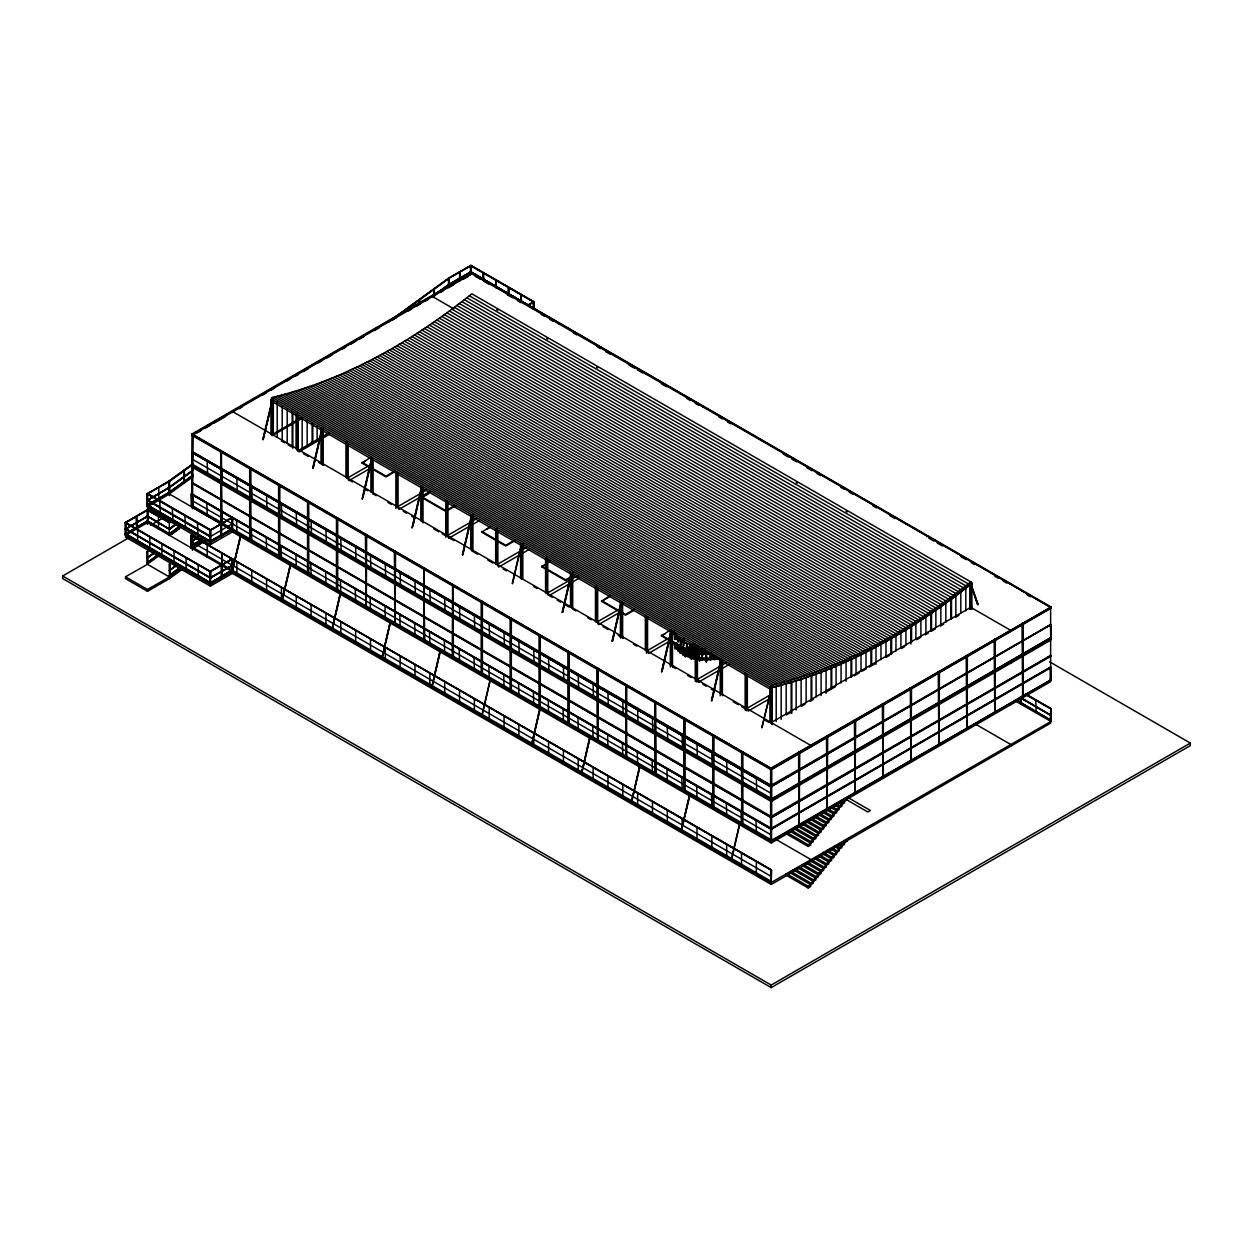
<?xml version="1.0" encoding="UTF-8"?>
<svg xmlns="http://www.w3.org/2000/svg" width="1253" height="1253" viewBox="0 0 1253 1253"><rect width="100%" height="100%" fill="white"/><g stroke="black" fill="none" stroke-linecap="round" stroke-linejoin="round"><path stroke-width="1.5" d="M677.466 647.159L676.448 643.995M709.151 653.33L697.89 653.032L686.456 649.774L702.087 653.862L710.592 653.862L702.087 653.518M686.44 654.724L678.406 649.07L673.942 642.241L678.03 649.54L683.23 653.439L689.996 656.447L693.99 657.308L686.456 654.739L702.087 658.812L710.592 658.812L717.358 657.23M706.363 651.278C693.739 652.218 680.771 653.627 704.39 650.887M240.404 535.704L232.071 571.556L240.874 535.798M262.77 439.49L272.214 399.817M771.206 882.739L147.478 522.626L125.519 535.313L210.347 584.274L232.306 571.603L240.639 535.658M263.02 439.615L272.872 399.55M263.24 439.568L272.011 401.837M290.304 564.523L281.972 600.375L290.774 564.602M312.67 468.293L321.88 428.667M282.207 600.516L290.524 564.476M312.921 468.434L322.131 428.808M313.14 468.387L321.911 430.64M340.205 593.327L332.092 629.131M362.133 498.992L371.781 457.47M340.424 593.28L332.108 629.319L340.675 593.421M362.368 498.945L372.031 457.611M363.041 497.19L371.812 459.459M390.106 622.13L381.993 657.935M412.033 527.795L421.681 486.289M390.325 622.083L382.008 658.123L390.56 622.224M412.268 527.748L421.916 486.43M412.942 525.994L421.713 488.263M439.991 650.949L431.893 686.738M462.373 554.719L471.582 515.093M440.226 650.902L431.909 686.942L440.461 651.027M462.608 554.86L471.817 515.234M462.843 554.813L471.614 517.066M490.127 679.706L482.029 715.698M512.273 583.522L521.483 543.896M481.794 715.745L490.362 679.846M512.508 583.663L521.718 544.037M539.792 708.556L531.695 744.36M562.158 612.341L571.384 572.715M540.027 708.509L531.695 744.548L540.262 708.65M562.409 612.466L571.619 572.856M562.628 612.419L571.415 574.688M589.693 737.375L581.58 773.164M612.059 641.144L621.269 601.518M589.928 737.328L581.596 773.352L590.163 737.453M612.31 641.285L621.519 601.659M612.529 641.238L621.3 603.492M639.594 766.178L631.481 801.983M661.521 671.843L671.169 630.322M639.813 766.131L631.496 802.171L640.064 766.272M661.756 671.796L671.42 630.463M662.43 670.042L671.201 632.311M689.495 794.982L681.146 830.833L689.964 795.075M711.422 700.646L721.07 659.141M681.397 830.974L689.714 794.935M711.657 700.599L721.305 659.094M711.892 700.74L721.101 661.114M739.615 823.754L731.282 859.589M761.761 727.57L771.848 687.646L771.848 724.547M739.85 823.879L731.517 859.73M761.996 727.711L771.441 688.038L770.564 687.646L770.564 722.605M702.134 653.267L697.999 653.142M702.134 658.232L697.874 657.982L710.608 658.467M699.472 661.318L705.063 649.258M701.069 658.796L705.063 650.182M710.811 658.53L712.409 655.084M693.911 658.843L694.272 645.953L693.911 658.843L693.99 645.671L690.011 644.809L696.668 646.203M691.484 652.453L685.172 651.012L691.546 651.764M698.626 652.421L698.923 659.329M686.722 643.243L686.581 656.384L686.722 643.243L678.045 637.918L683.23 642.147L690.231 644.606L690.105 657.747L690.45 644.872L690.105 657.747M696.527 653.111L683.23 648.146L686.691 649.915M690.011 656.102L680.41 651.247M690.011 651.497L694.005 652.359M698.375 656.196L703.873 650.699L705.063 650.996M970.558 584.321L970.793 581.893C911.886 628.834 844.898 667.708 771.206 685.563L272.23 397.483L272.23 399.55M686.691 643.588L680.426 639.954L680.927 652.923M690.231 644.606L696.527 646.767M272.23 397.483C345.922 379.612 412.91 340.753 471.817 293.813L971.701 582.41L971.701 584.493M970.793 583.976C911.886 630.917 844.898 669.775 771.206 687.646C844.788 670.292 912.951 629.492 970.809 584.462L970.793 607.94M683.026 650.009L685.375 648.24L696.496 654.646M691.766 659.344L691.766 652.108L685.281 651.45L677.513 647.19M691.609 651.779L685.281 651.45L680.473 649.587L677.45 646.72L680.88 649.023M951.481 599.263L950.197 599.373L951.481 599.263L951.481 618.763M232.447 517.708L232.306 530.317L232.651 517.442L210.206 530.379L147.321 494.089L169.28 480.886L192.946 463.72M388.696 321.629L448.699 278.088L449.216 285.574M192.978 464.033L169.265 480.901L169.781 493.823L147.478 506.698M389.01 321.802L392.158 319.515M395.055 317.369L448.997 278.26L395.353 317.542M191.709 465.349L169.594 481.387L147.134 493.823L147.134 506.494L210.692 542.8L210.692 530.113L147.321 493.557M192.946 470.047L169.265 487.245L147.321 500.417L210.206 536.723L232.447 523.691M436.06 293.594L448.699 284.431L470.971 271.744L533.841 308.551L470.674 272.089M191.709 471.692L169.28 487.574L192.978 470.376M436.107 293.907L448.997 284.603L436.404 294.079M192.946 475.012L169.265 492.194L147.321 505.022L210.504 541.672L232.447 529.001M191.709 476.641L169.28 492.523L192.978 475.326M169.437 493.823L193.119 476.641M175.874 524.318L169.296 529.048L175.577 524.146M169.594 529.22L147.321 516.032L169.594 529.22L175.921 524.631M180.307 525.649L169.296 533.997L179.069 527.294M210.504 582.99L125.378 534.185L147.321 520.982L169.28 534.185L180.354 525.978M150.501 549.221L147.353 551.508L150.47 548.908M170.988 534.013L180.463 527.137M169.437 535.313L180.479 527.294M171.285 534.185L179.179 528.453M171.332 534.498L179.226 528.766M153.962 553.434L147.353 557.851L153.618 552.949M147.353 557.851L153.915 553.121M158.692 554.954L147.353 562.801L158.364 554.468M147.353 562.801L158.395 554.781M147.65 562.973L158.661 554.64M147.478 564.116L158.52 556.097M191.255 535.376L194.372 532.776M192.79 540.247L197.535 536.817M192.837 540.576L197.833 536.989M191.552 541.891L197.864 537.302M192.79 545.212L202.266 538.336M192.837 545.525L202.563 538.508M191.552 546.841L202.61 538.821M191.38 547.984L202.438 539.965M192.962 548.673L204.02 540.654M175.921 566.121L169.296 570.522L175.577 565.62M169.296 570.522L175.874 565.792M179.069 568.784L169.296 575.487L180.307 567.139M169.296 575.487L180.354 567.468M169.437 576.787L180.479 568.768M147.306 551.195L147.823 564.116L125.519 576.787L125.519 578.635L147.478 591.306L169.437 578.635L182.061 569.473M931.527 613.516L930.227 613.594L931.527 613.516L931.527 630.792M683.527 641.63C682.885 682.352 683.386 617.682 683.731 645.514M911.573 626.672L910.273 626.704L911.573 626.672L911.573 642.116M448.511 285.574L448.511 278.338L470.971 265.401L533.841 301.691L528.766 305.137M433.804 294.439L434.149 288.801L434.509 294.439M419.097 303.304L419.442 299.483L419.802 303.304M448.715 284.76L470.971 271.917M192.382 507.418L192.978 434.478L192.132 434.901L192.085 433.961L471.52 272.637L471.567 273.577L1050.891 607.47L472.068 272.715L472.115 273.671L192.68 434.995L192.132 434.337L771.456 768.794M1050.64 667.05L1050.938 680.442L771.503 841.765L191.787 507.073L192.382 434.133L192.382 508.796M471.817 272.809L472.115 273.671M192.085 434.65L472.115 272.982M471.567 273.577L472.412 273.154M197.379 432.755L200.699 430.828M205.696 427.946L210.676 425.065M214.012 423.138L225.65 416.419M239.072 408.682L242.456 406.724M262.754 395.008L266.137 393.05M271.212 390.122L274.595 388.164M286.436 381.335L289.819 379.377M294.894 376.448L298.277 374.49M303.351 371.561L308.426 368.633M318.575 362.775L321.958 360.817M327.033 357.888L332.108 354.959M342.257 349.101L345.624 347.159M350.699 344.215L355.774 341.286M359.157 339.344L364.231 336.415M374.381 330.557L379.455 327.628M392.988 319.813L396.371 317.855M408.212 311.026L411.595 309.068M416.669 306.139L420.053 304.181M425.127 301.253L428.51 299.295M435.23 295.426L431.893 297.353L431.893 296.194L453.899 308.896M440.21 292.544L443.546 290.618M448.527 287.751L453.523 284.87M463.5 279.106L468.497 276.224M483.392 273.123L483.736 280.155M772.099 688.163L770.313 689.197L271.321 401.117L271.321 399.034L273.123 398M271.118 434.509L271.118 399.55L272.23 398.924M273.326 399.55L271.118 399.55M596.193 684.326L192.132 451.613L771.456 786.085L192.132 452.192L192.68 451.581M495.969 280.374L496.313 287.423M192.539 459.334L771.347 793.509M192.539 464.299L771.347 798.474M183.784 470.47L184.144 483.345L184.489 470.47M1050.64 625.56L1050.938 638.952L770.908 799.947L1050.343 637.918L770.908 799.242L770.955 800.197L192.633 465.74M147.134 493.823L169.077 481.152M147.321 494.089L147.134 506.494M158.802 487.48L158.802 500.166M221.327 451.534L221.922 523.785M501.357 289.85L500.511 289.709M207.231 461.684L207.575 474.151M508.546 287.642L508.89 294.674M297.165 413.333L296.068 413.96L296.068 448.919M147.321 500.245L169.578 487.401L147.619 500.417M147.619 505.382L169.562 492.366L147.321 505.382L210.504 541.327M169.437 494.027L771.55 841.249L771.801 768.653L192.085 433.961M272.23 434.478L300.971 417.875M272.23 435.621L302.662 418.048M159.695 501.075L160.4 513.761M771.503 817.567L1050.891 655.288L1050.938 656.243L771.503 817.567L771.456 816.627L192.132 482.734L770.955 817.489L192.132 483.313L192.68 482.703M125.864 522.626L125.519 535.517L125.175 522.626L147.619 509.689L147.478 524.474M125.378 522.72L147.619 509.861M521.123 294.894L521.467 301.942M222.063 470.251L222.063 482.53M147.619 516.377L125.378 529.236L147.619 516.032M147.619 516.205L125.378 529.048L210.504 578.197M191.74 506.494L191.38 493.619M192.633 495.123L771.456 829.298L192.727 494.402L192.68 507.59M136.499 528.766L136.499 516.502M169.562 522.564L147.134 509.955L147.823 522.626L147.823 509.955L125.378 522.893L210.504 571.697M172.272 508.342L172.977 521.013M158.458 516.502L158.458 529.173M137.642 529.831L137.642 542.502M528.468 304.62L533.841 301.691M528.468 304.965L534.044 301.957L534.044 309.193M221.577 482.436L192.038 465.583L771.456 799.915M192.539 500.824L771.347 834.999M1049.654 661.85L1190.35 743.076L1190.35 745.613L771.206 987.599L62.65 578.526L62.65 575.988L128.558 537.929M150.532 525.242L164.049 517.442M530.301 306.562L529.455 306.421M323.211 428.369L322.115 428.996L322.115 463.955M236.911 478.818L237.256 491.301M192.539 505.773L771.347 839.949M191.787 507.073L192.633 506.635M192.727 507.073L192.242 494.309L771.049 828.828M169.28 522.893L169.437 535.517M184.849 515.594L185.554 528.28M206.87 502.97L207.231 515.844M297.587 450.939L320.455 437.736M322.115 436.78L328.035 433.366M149.765 536.832L149.765 549.503M312.796 442.544L311.496 442.544L312.796 442.544L312.796 424.924M299.091 451.8L329.539 434.227M169.28 529.236L147.321 516.205M169.28 533.841L147.619 520.982L125.378 534.013L147.321 521.342M251.759 487.386L252.104 499.869M169.437 576.991L147.134 564.116L147.478 551.242L147.478 564.32M197.426 522.861L198.131 535.532M161.872 543.818L161.872 556.504M221.577 511.835L221.327 536.66L221.327 523.989M347.065 442.137L345.969 442.763L345.969 477.722M191.036 535.313L191.036 547.984M278.965 485.036L279.811 484.598L279.811 557.193L278.965 557.632L278.965 484.457M192.242 536.143L192.382 548.767L192.242 535.798L771.347 869.801L771.206 882.942L771.55 870.068L192.038 535.877L771.206 870.255M266.591 495.953L266.936 508.436M173.995 550.819L173.995 563.49M232.306 529.925L210.003 542.8L210.003 530.113L232.447 517.364M222.063 524.005L222.063 511.334L222.063 524.412M192.539 542.314L771.347 876.489M236.566 520.105L236.911 532.979M192.539 547.263L771.347 881.439M192.382 548.563L205.696 540.873M169.781 576.787L169.437 563.913L169.781 576.787L147.478 589.474L125.519 576.787M169.781 564.116L169.437 578.635M210.206 541.327L232.15 528.829M232.447 528.656L210.206 541.155M278.965 501.748L278.965 502.328M207.231 544.648L207.231 557.334M186.117 557.82L186.117 570.491M210.347 544.648L210.504 529.862L147.619 493.557L147.478 508.342L210.347 544.648L232.306 531.961L232.306 517.238M281.439 504.52L281.784 517.003M394.303 472.083L385.987 476.876L362.039 463.062L370.355 457.502M362.039 463.062L365.359 461.135M251.399 528.672L251.759 541.547M278.965 515.578L278.965 516.142M347.692 477.91L369.682 465.208M198.225 564.805L198.225 577.492M222.063 553.215L222.423 565.698M348.992 480.619L370.982 467.917M296.272 513.104L296.632 525.571M266.247 537.239L266.591 550.114M125.676 522.376L125.519 537.145L210.347 586.122L232.306 573.451L232.306 558.728L210.003 571.603L210.347 584.478L210.692 571.603L125.519 522.423M210.206 571.697L232.447 558.838M278.965 532.854L278.965 533.433M236.911 561.798L236.911 574.469M362.039 462.31L385.987 476.14L394.303 471.332M232.447 565.181L210.206 578.025L232.15 565.354M232.447 565.526L210.206 577.68M311.12 521.671L311.464 534.138M210.206 583.162L232.15 569.958L210.504 583.162L125.378 533.841M210.206 582.99L232.447 570.131M221.327 565.463L221.671 577.946L222.063 552.824L222.063 565.902M232.306 571.399L232.651 558.932L210.206 571.352M278.965 544.961L278.965 545.541M281.079 545.807L281.439 558.681M251.759 570.366L251.759 583.037M325.952 530.238L326.313 542.706M295.927 554.374L296.272 567.249M266.591 578.933L266.591 591.604M340.8 538.806L341.145 551.273M397.593 506.713L426.333 490.111M398.893 509.423L429.34 491.849M423.577 495.922L430.233 492.069M423.577 496.658L428.573 493.776M310.775 562.942L311.12 575.832M281.439 587.5L281.439 600.171M355.648 547.373L355.993 559.84M325.608 571.509L325.952 584.399M296.272 596.068L296.272 608.739M447.525 509.736L454.181 505.899M447.525 510.488L455.841 505.695M370.481 555.94L370.825 568.408M340.456 580.092L340.8 592.967M311.12 604.635L311.12 617.306M385.329 564.508L385.673 576.975M472.914 514.795L471.817 515.422L471.817 551.054M355.288 588.659L355.648 601.534M447.478 535.532L476.234 518.93M448.793 538.226L479.226 520.653M325.952 613.203L325.952 625.874M400.161 573.075L400.521 585.558M515.719 540.262L505.742 546.026L481.794 532.196L490.111 526.652M486.791 529.314L490.111 527.388M370.136 597.227L370.481 610.101M423.906 568.486L424.516 640.753L423.906 567.797L423.671 640.596M495.671 564.148L495.671 529.189L496.768 528.562L496.768 564.79M366.033 606.985L365.437 534.733L366.283 534.874M340.8 621.77L340.8 634.441M415.009 581.643L415.354 594.126M384.969 605.794L385.329 618.669M355.648 630.337L355.648 643.008M481.794 531.444L505.742 545.274L514.059 540.466M429.857 590.21L430.202 602.693M399.817 614.362L400.161 627.236M522.814 543.598L521.718 544.241L521.718 579.199M452.85 585.198L453.461 657.449L452.599 657.308M394.977 623.696L394.366 551.445L395.228 551.586M497.378 564.336L526.135 547.733M370.481 638.905L370.481 651.591M498.678 567.045L529.126 549.456M444.69 598.777L445.034 611.26M414.665 622.929L415.009 635.804M385.329 647.472L385.329 660.159M459.538 607.345L459.882 619.828M546.668 557.366L545.572 558.008L545.572 592.967M573.937 575.785L565.62 580.593L541.672 566.763L549.989 561.219M429.497 631.496L429.857 644.371M541.672 566.763L544.992 564.837M400.161 656.039L400.161 668.726M474.37 615.912L474.73 628.395M444.345 640.064L444.69 652.938M482.045 618.418L482.045 618.998M572.715 572.402L571.619 573.044L571.619 608.003M415.009 664.623L415.009 677.293M541.672 566.011L565.62 579.841L573.937 575.049M489.218 624.495L489.563 636.963M547.279 593.139L577.727 575.566M482.045 632.828L740.899 781.7M550.271 594.877L579.027 578.275M459.178 648.631L459.538 661.506M429.857 673.19L429.857 685.861M504.051 633.063L504.411 645.53M482.045 649.54L482.045 650.103M596.553 586.185L595.457 586.811L595.457 621.77M474.026 657.198L474.37 670.073M444.69 681.757L444.69 694.428M482.045 661.631L482.045 662.211M518.899 641.63L519.243 654.097M633.814 610.368L625.498 615.16L601.55 601.33L609.866 595.786M488.874 665.766L489.218 678.656M601.55 601.33L609.866 596.538M482.045 673.738L481.199 674.161L481.199 601.565L482.045 601.127L481.794 674.506M459.538 690.325L459.538 702.996M533.747 650.197L534.091 662.665M503.706 674.333L504.051 687.224M597.18 621.958L619.17 609.256M598.48 624.652L620.47 611.965M474.37 698.892L474.37 711.563M548.579 658.765L548.924 671.232M601.55 600.579L625.498 614.409L633.814 609.616M518.554 682.916L518.899 695.791M489.218 707.459L489.218 720.13M563.427 667.332L563.772 679.799M533.386 691.484L533.747 704.358M504.051 716.027L504.051 728.698M578.26 675.9L578.62 688.383M568.862 682.368L568.862 682.948M548.234 700.051L548.579 712.926M693.692 644.935L685.375 649.727L661.427 635.897L669.744 630.353M661.427 635.897L664.748 633.987M674.631 633.501L674.631 638.936M518.899 724.594L518.899 737.265M647.081 650.761L669.071 638.059M675.994 635.819L675.994 639.437M593.108 684.467L593.452 696.95M648.381 653.471L670.371 640.769M678.218 637.808L678.218 641.834M597.806 685.25L597.305 686.111L597.806 685.25L771.456 785.506L771.503 786.461L1050.891 624.761M680.583 639.86L680.677 653.064M563.067 708.618L563.427 721.493M674.631 642.554L674.631 646.172L675.336 642.554M675.994 643.055L675.994 648.49L676.698 643.055M533.747 733.162L533.747 745.833M678.578 650.699L678.578 645.264M680.426 649.305L685.61 651.247L685.626 656.541M607.956 693.034L608.3 705.517M661.427 635.161L685.375 648.991L693.692 644.183M685.125 651.121L685.125 656.541M683.042 654.567L683.731 649.148M577.915 717.186L578.26 730.06M691.264 652.108L691.264 659.344M691.734 658.405L702.839 651.983M548.579 741.729L548.579 754.416M622.788 701.602L623.133 714.085M698.281 659.423L698.281 646.752M701.758 649.038L701.758 659.908L702.447 649.038M705.987 660.065L705.987 651.012M592.763 725.753L593.108 738.628M710.232 652.656L710.232 659.908L710.921 652.656M714.382 655.805L714.382 659.423L715.087 655.805M597.806 728.463L597.806 729.042M563.427 750.296L563.427 762.983M637.636 710.169L637.981 722.652M655.444 702.166L656.039 774.417L655.194 774.276M696.981 679.565L725.738 662.962M607.595 734.321L607.956 747.195M597.556 740.648L596.961 668.397L597.806 668.538M698.281 682.274L728.729 664.701M578.26 758.864L578.26 771.55M652.468 718.736L652.829 731.219M622.443 742.888L622.788 755.763M593.108 767.431L593.108 780.118M667.316 727.32L667.661 739.787M637.276 751.455L637.636 764.33M607.956 776.014L607.956 788.685M682.149 735.887L682.509 748.354M271.321 399.034L770.313 687.13L772.099 686.08L772.302 724.547M652.124 760.023L652.468 772.897M746.866 708.384L770.548 694.71M748.182 711.077L771.864 697.404M971.701 582.41L969.9 583.444L969.697 609.256M622.788 784.582L622.788 797.253M970.151 609.256L970.793 583.6L971.451 609.256M971.451 583.976L970.151 583.976M971.889 609.256L971.889 583.976L969.697 583.976M696.997 744.454L697.341 756.922M713.067 735.668L713.928 735.229L713.928 807.84L713.067 808.263L713.317 734.884M666.972 768.59L667.316 781.48M637.636 793.149L637.636 805.82M711.845 753.022L712.19 765.489M713.067 752.38L713.067 752.959M771.206 722.558L970.793 607.329M786.43 714.93L789.813 712.973M801.654 706.128L805.037 704.186M810.111 701.257L813.495 699.299M825.335 692.47L835.485 686.597M854.092 675.868L859.166 672.939M862.55 670.981L865.933 669.024M869.316 667.066L874.39 664.137M886.231 657.308L889.614 655.35M901.455 648.521L904.838 646.564M916.663 639.735L920.047 637.777M925.121 634.848L928.504 632.89M931.887 630.932L935.271 628.99M940.345 626.061L943.728 624.104M955.569 617.275L958.952 615.317M681.804 777.158L682.149 790.048M713.067 766.209L713.067 766.789M652.468 801.716L652.468 814.387M726.677 761.589L727.022 774.056M696.652 785.741L696.997 798.615M713.067 783.485L713.067 784.065M667.316 810.284L667.316 822.955M741.525 770.156L741.87 782.624M711.485 794.308L711.845 807.183M713.067 795.592L713.067 796.172M742.512 782.624L742.011 783.485L742.512 782.624L771.456 799.336L771.503 800.291M682.149 818.851L682.149 831.522M770.908 768.825L1050.938 607.157L770.908 768.136L770.955 769.091L771.801 768.653M798.553 752.52L799.743 752.52L799.148 825.461L798.553 752.52L799.743 752.52M854.436 720.256L855.627 720.256L855.032 793.196L854.436 720.256L855.627 720.256M882.378 704.123L883.569 704.123L882.973 777.064L882.378 704.123L883.569 704.123M910.32 687.991L911.526 687.991L910.915 760.931L910.32 687.991L911.526 687.991M938.262 671.859L939.468 671.859L938.857 744.799L938.262 671.859L939.468 671.859M966.204 655.726L967.41 655.726L966.799 728.666L966.204 655.726L967.41 655.726M994.146 639.594L995.352 639.594L994.757 712.534L994.146 639.594L995.352 639.594M191.787 434.478L771.503 769.17L1050.938 607.846L1050.891 606.891L1050.39 607.752M827.685 736.388L826.494 736.388L827.685 736.388L827.09 809.328L826.494 738.299M1023.294 623.461L1022.088 623.461L1023.294 623.461L1022.699 696.402L1022.088 625.372M1050.64 608.472L771.206 769.812L192.382 435.621M756.358 778.724L756.718 791.207M726.333 802.875L726.677 815.75M696.997 827.419L696.997 840.09M770.955 786.367L770.908 785.427L1050.938 624.433L771.503 786.461M771.206 786.884L770.955 800.197M771.049 787.009L192.539 452.662L771.55 787.088L192.727 452.913L192.085 465.756M741.165 811.443L741.525 824.317M742.011 812.304L742.011 812.884M1050.64 640.173L771.206 801.497L192.382 467.322M711.845 835.986L711.845 848.657M756.013 820.01L756.358 832.885M770.955 817.489L770.908 816.533L1050.938 655.554M726.677 844.553L726.677 857.24M481.794 673.816L771.801 841.249L770.955 841.687L770.861 828.578L1050.781 666.988M1050.891 667.974L1050.484 667.16M1050.343 680.097L1050.28 667.254L770.908 829.329L1050.343 668.006M741.525 853.121L741.525 865.807M770.908 840.732L1050.985 679.925M798.553 825.116L799.743 825.116M826.494 808.984L827.685 808.984M854.436 792.851L855.627 792.851M882.378 776.719L883.569 776.719M910.32 760.587L911.526 760.587M938.262 744.454L939.468 744.454M966.204 728.322L967.41 728.322M994.146 712.19L995.352 712.19M1022.088 696.057L1023.294 696.057M1050.891 679.486L1050.938 680.442M770.908 841.421L1050.938 679.752M231.319 531.272L771.206 842.987L1050.64 681.648L1050.64 607.329M835.892 804.034L839.259 805.992L844.459 803.001L844.459 799.539M831.6 806.29L836.675 809.219L841.859 806.227L841.859 802.766L847.044 799.774L847.044 798.036M1021.305 698.845L1020.944 704.468L1020.944 697.232M827.325 808.545L834.075 812.445L839.259 809.454L839.259 805.992M824.725 811.772L831.475 815.672L836.675 812.68L836.675 809.219M820.449 814.027L828.891 818.898L834.075 815.907L834.075 812.445M1035.792 699.957L1036.137 712.847M756.358 861.688L756.358 874.375M816.157 816.267L826.291 822.125L831.475 819.133L831.475 815.672M811.881 818.522L823.691 825.351L828.891 822.36L828.891 818.898M807.59 820.778L821.107 828.578L826.291 825.586L826.291 822.125M803.314 823.033L818.507 831.804L823.691 828.813L823.691 825.351M799.022 825.273L815.907 835.031L821.107 832.039L821.107 828.578M794.747 827.528L813.322 838.257L818.507 835.265L818.507 831.804M790.455 829.784L810.722 841.483L815.907 838.492L815.907 835.031M787.871 833.01L808.122 844.71L813.322 841.718L813.322 838.257M786.179 833.762L808.122 846.433L810.722 844.945L810.722 841.483M231.319 572.762L771.206 884.461L1050.64 723.138L1050.781 708.478L1050.28 721.415M1025.095 694.334L1050.985 708.728L1050.985 721.415L1015.087 700.897M1020.02 697.749L1050.781 715.165L1020.02 697.404M1016.637 700.74L1050.781 720.115L1016.637 700.396M770.861 882.739L1050.985 721.415M849.644 838.022L847.044 839.526L847.044 841.249L841.859 844.256L841.859 847.701L836.675 850.709L833.292 848.751M835.892 845.524L839.259 847.482L844.459 844.475L844.459 841.029M827.325 850.035L834.075 853.935L839.259 850.928L839.259 847.482M823.033 852.275L831.475 857.162L836.675 854.154L836.675 850.709M820.449 855.501L828.891 860.388L834.075 857.381L834.075 853.935M816.157 857.757L826.291 863.615L831.475 860.607L831.475 857.162M811.881 860.012L823.691 866.841L828.891 863.834L828.891 860.388M807.59 862.268L821.107 870.068L826.291 867.06L826.291 863.615M803.314 864.507L818.507 873.294L823.691 870.287L823.691 866.841M800.714 867.734L815.907 876.52L821.107 873.513L821.107 870.068M794.747 869.018L813.322 879.747L818.507 876.74L818.507 873.294M790.455 871.274L810.722 882.973L815.907 879.966L815.907 876.52M786.179 873.513L808.122 886.2L813.322 883.193L813.322 879.747M786.179 875.252L808.122 887.923L810.722 886.419L810.722 882.973M62.65 575.988L771.206 985.062L1190.35 743.076M891.603 638.717L890.319 638.717L891.603 638.717L891.603 653.988M871.649 649.649L870.349 649.618L871.649 649.649L871.649 665.124M678.045 644.59L680.739 646.485L678.406 644.465M680.739 651.435L678.03 649.195M851.695 676.792L851.695 659.485L850.395 659.407M686.91 649.289L691.515 647.237L695.634 651.356M831.726 687.787L831.726 668.209L830.441 668.1M678.406 638.122L674.772 633.345L680.755 640.158M680.755 639.813L680.426 652.923M678.406 649.414L674.772 644.637L676.15 646.971M811.772 699.315L811.772 675.821L810.472 675.68M689.589 657.277L696.715 654.896M791.818 682.337L790.518 682.165L791.818 682.337L791.818 713.208M674.975 639.124L675.179 633.282L676.15 636.023L678.421 637.793L678.578 641.63M678.421 637.793L677.873 641.63M691.515 648.976L698.673 647.268L701.868 654.144M714.006 659.579L717.577 658.718M674.787 644.997L673.942 642.585M714.664 658.091L717.483 657.465M717.483 657.809L710.529 658.577L714.774 657.982M718.752 658.639L706.332 660.065L697.937 659.423M686.879 656.431L696.057 655.006M698.563 652.03L706.441 650.996M702.494 648.694L698.673 648.991L701.069 654.16M710.592 658.467L702.087 658.467M698.814 652.171L691.421 652.437M684.295 655.147L695.697 655.147M679.549 652.735L696.057 655.288M683.214 654.223L686.879 654.786M690.56 655.366L694.225 655.93M693.849 652.233L696.527 652.766M697.999 658.091L693.849 657.198L696.527 658.06M696.59 659.156C687.646 657.48 677.012 653.314 674.161 643.76M705.063 651.905L703.873 650.699M680.677 650.056L696.715 655.397M686.017 652.75L694.929 655.726M534.044 301.957L470.674 265.401L470.815 273.107M533.841 302.224L470.47 265.652L470.47 274.72M470.674 271.744L1050.891 606.891M558.634 322.929L558.384 323.133M587.579 339.641L587.328 339.845M616.523 356.353L616.272 356.541M645.467 373.049L645.217 373.253M674.396 389.761L674.145 389.965M732.285 423.185L732.034 423.389M761.229 439.897L760.978 440.101M790.173 456.593L789.923 456.797M819.102 473.305L818.851 473.509M848.046 490.017L847.795 490.221M876.99 506.729L876.74 506.932M934.863 540.153L934.628 540.341M963.808 556.849L963.557 557.052M992.752 573.561L992.501 573.764M1021.696 590.273L1021.446 590.476M529.69 306.907L529.941 306.703M558.634 323.619L558.885 323.415M587.579 340.33L587.829 340.127M616.523 357.042L616.774 356.839M645.467 373.754L645.718 373.551M674.396 390.45L674.647 390.263M761.229 440.586L761.479 440.383M790.173 457.298L790.408 457.094M819.102 473.994L819.352 473.806M848.046 490.706L848.297 490.503M876.99 507.418L877.241 507.214M905.935 524.13L906.185 523.926M963.808 557.538L964.058 557.35M992.752 574.25L993.002 574.046M1021.696 590.962L1021.947 590.758M1050.938 607.846L1050.343 606.812M475.2 276.255L480.275 279.184M483.658 281.142L488.733 284.071M507.355 294.815L512.43 297.744M517.505 300.689L520.903 302.631M541.202 314.362L544.585 316.32M549.675 319.249L553.059 321.207M573.357 332.922L576.74 334.88M597.054 346.611L600.438 348.569M605.512 351.498L610.603 354.427M629.21 365.171L634.284 368.1M637.683 370.058L642.758 372.987M661.365 383.747L666.455 386.676M686.754 398.391L690.137 400.349M695.227 403.278L698.61 405.236M718.909 416.967L722.292 418.909M727.382 421.854L730.765 423.796M783.235 454.087L788.309 457.016M791.692 458.974L796.767 461.903M806.916 467.776L812.007 470.705M817.081 473.634L820.464 475.592M840.763 487.307L844.162 489.265M849.236 492.194L852.62 494.152M872.934 505.883L876.317 507.841M889.849 515.656L894.924 518.585M928.771 538.132L933.861 541.061M937.244 543.019L942.319 545.948M960.941 556.692L966.016 559.621M971.091 562.55L974.474 564.508M994.788 576.239L998.171 578.181M1003.246 581.126L1006.629 583.068M1026.943 594.799L1030.326 596.757M459.835 272.199L459.491 279.247M1050.938 625.137L1050.343 624.088M1050.64 625.967L1050.938 638.952M496.768 309.648L497.864 310.29M546.668 338.467L547.765 339.093M596.553 367.27L597.665 367.912M796.156 482.499L797.253 483.141M846.057 511.318L847.153 511.944M970.793 583.334L971.889 583.976M469.327 295.786L968.303 583.867M466.821 297.744L965.812 585.84M464.33 299.686L963.306 587.782M461.84 301.613L960.816 589.709M459.334 303.524L958.326 591.62M456.844 305.419L955.835 593.515M454.353 307.298L953.329 595.379M970.104 606.922L1010.717 630.369L1010.717 631.528M451.863 309.162L950.839 597.242M1050.938 656.243L1050.343 655.209M449.357 310.995L948.349 599.075M446.867 312.811L945.843 600.907M444.376 314.628L943.352 602.709M441.87 316.414L940.862 604.494M439.38 318.184L938.372 606.264M436.89 319.938L935.866 608.018M434.399 321.676L933.375 609.757M431.893 323.399L930.885 611.48M429.403 325.091L928.379 613.187M426.913 326.782L925.889 614.863M424.407 328.443L923.398 616.539M421.916 330.103L920.892 618.183M419.426 331.732L918.402 619.812M416.92 333.345L915.912 621.425M414.43 334.943L913.421 623.039M411.939 336.524L910.915 624.605M409.449 338.091L908.425 626.171M1027.084 694.788L1050.781 708.478M1026.787 694.961L1050.781 708.822M406.943 339.641L905.935 627.722M404.453 341.161L903.429 629.257M1020.318 697.232L1050.484 715.338M401.962 342.68L900.938 630.76M1016.935 700.223L1050.484 720.287M399.456 344.168L898.448 632.264M1021.305 704.28L1020.6 697.028M396.966 345.656L895.958 633.736M394.476 347.112L893.452 635.193M391.985 348.553L890.961 636.634M389.479 349.979L888.471 638.059M386.989 351.388L885.965 639.469M384.499 352.782L883.475 640.863M381.993 354.145L880.984 642.241M379.502 355.507L878.478 643.588M377.012 356.854L875.988 644.935M374.522 358.17L873.498 646.25M372.016 359.47L871.007 647.566M369.525 360.754L868.501 648.85M367.035 362.039L866.011 650.119M364.529 363.292L863.521 651.372M362.039 364.513L861.015 652.609M359.548 365.735L858.524 653.815M357.042 366.941L856.034 655.021M975.179 723.936L1010.717 744.454L1010.717 746.193M354.552 368.116L853.544 656.212M352.062 369.29L851.038 657.371M349.571 370.434L848.547 658.53M347.065 371.577L846.057 659.658M344.575 372.689L843.551 660.77M342.085 373.786L841.061 661.866M339.579 374.866L838.57 662.947M337.088 375.916L836.08 664.012M334.598 376.965L833.574 665.061M332.108 377.999L831.084 666.079M329.602 379.001L828.593 667.097M327.111 380.004L826.087 668.084M324.621 380.975L823.597 669.055M322.115 381.93L821.107 670.026M319.625 382.87L818.601 670.966M317.134 383.794L816.11 671.89M314.628 384.702L813.62 672.798M312.138 385.595L811.13 673.675M309.648 386.472L808.624 674.553M307.157 387.334L806.133 675.414M304.651 388.164L803.643 676.244M302.161 388.978L801.137 677.074M299.671 389.793L798.647 677.873M297.165 390.576L796.156 678.656M294.674 391.343L793.666 679.424M292.184 392.095L791.16 680.175M289.694 392.831L788.67 680.912M287.188 393.552L786.179 681.632M284.697 394.241L783.673 682.337M282.207 394.93L781.183 683.01M279.701 395.588L778.693 683.684M277.211 396.246L776.202 684.326M274.72 396.872L773.696 684.952M771.206 687.004L772.302 687.646L770.109 687.646L770.109 722.605M495.671 529.189L496.768 529.831M423.514 497.801L445.864 510.707M676.698 644.34L676.949 647.817M423.514 498.553L445.864 511.459M281.392 440.915L284.776 442.873M288.159 444.831L291.542 446.788M296.616 449.717L300 451.66M303.383 453.617L308.457 456.546M318.622 462.42L323.697 465.349M349.086 480.009L352.469 481.951M364.31 488.795L367.693 490.753M372.783 493.682L376.166 495.64M388.007 502.484L391.39 504.426M403.247 511.271L406.63 513.229M411.704 516.158L415.088 518.115M433.71 528.86L438.785 531.789M442.168 533.747L445.551 535.704M448.934 537.647L454.009 540.591M472.632 551.336L477.706 554.265M487.871 560.122L492.946 563.067M503.095 568.925L506.478 570.882M533.559 586.514L536.942 588.471M548.798 595.3L552.181 597.258M557.256 600.187L560.639 602.145M565.714 605.074L569.097 607.032M572.48 608.989L575.879 610.931M587.72 617.776L591.103 619.734M602.959 626.578L608.034 629.507M618.183 635.365L623.258 638.294M633.423 644.167L636.806 646.109M672.344 666.627L675.727 668.585M687.568 675.43L690.967 677.387M696.041 680.316L699.425 682.274M702.808 684.216L706.191 686.174M711.265 689.103L714.649 691.061M733.271 701.805L738.346 704.75M741.729 706.692L745.112 708.65M765.426 720.381L768.809 722.339M838.476 802.546L841.859 804.489M834.2 804.802L839.259 807.715M831.6 808.028L836.675 810.942M827.325 810.268L834.075 814.168M823.033 812.524L831.475 817.395M192.085 451.941L192.633 451.331M818.757 814.779L828.891 820.621M814.466 817.034L826.291 823.847M810.19 819.274L823.691 827.074M223.191 482.797L480.432 631.324M805.898 821.529L821.107 830.3M838.476 844.021L841.859 845.979M801.622 823.785L818.507 833.527M834.2 846.276L839.259 849.205M797.331 826.04L815.907 836.753M829.909 848.532L836.675 852.432M794.747 829.267L813.322 839.98M192.085 483.047L192.633 482.436M827.325 851.758L834.075 855.658M790.455 831.506L810.722 843.206M823.033 854.013L831.475 858.885M192.68 494.794L771.347 828.311L771.503 829.674M818.757 856.253L828.891 862.111M814.466 858.509L826.291 865.337M774.526 838.57L811.13 859.683L811.13 861.422M810.19 860.764L823.691 868.564M192.085 506.557L219.964 522.423M221.327 523.441L480.432 672.798M805.898 863.019L821.107 871.79M801.622 865.259L818.507 875.017M797.331 867.515L815.907 878.243M793.055 869.77L813.322 881.47M147.619 499.9L210.504 536.206M147.321 500.072L210.504 536.723M790.455 872.996L810.722 884.696M147.321 505.022L210.504 541.5M169.781 522.626L147.321 510.222M147.321 509.861L169.578 522.72M191.223 535.062L191.38 548.188M147.321 520.982L169.578 534.013M221.671 565.275L221.327 578.15M125.175 522.626L210.504 571.869M125.676 528.703L210.504 577.68M125.378 528.703L210.504 578.025M125.676 533.668L210.504 582.645M711.61 654.411L713.208 657.856M711.61 655.335L713.208 658.78M710.012 652.703L712.409 657.856M710.811 655.335L712.409 658.78M698.673 648.193L701.069 653.346M971.67 586.075L978.107 604.479M971.435 585.934L977.888 604.698M971.858 588.002L977.653 604.557M449.028 284.917L470.971 271.744M191.255 493.901L191.38 506.698M1022.699 623.461L1022.699 696.402M1010.717 661.49L1010.717 663.213M1010.717 702.964L1010.717 704.703M994.757 639.249L994.757 712.534M966.799 655.382L966.799 728.666M965.812 587.908L965.812 610.806M960.816 591.776L960.816 613.14M955.835 595.582L955.835 616.57M950.839 599.31L950.839 619.201M945.843 602.975L945.843 622.161M940.862 606.577L940.862 625.482M938.857 671.514L938.857 744.799M935.866 610.101L935.866 627.565M930.885 613.547L930.885 631.199M925.889 616.946L925.889 634.018M920.892 620.251L920.892 637.182M915.912 623.508L915.912 639.046M910.915 626.688L910.915 644.058M910.915 687.646L910.915 760.931M905.935 629.789L905.935 645.154M900.938 632.843L900.938 648.146M895.958 635.804L895.958 651.09M890.961 638.717L890.961 654.364M885.965 641.552L885.965 656.838M882.973 703.779L882.973 777.064M880.984 644.308L880.984 659.642M875.988 647.002L875.988 664.325M871.007 649.634L871.007 665.468M866.011 652.186L866.011 667.771M861.015 654.677L861.015 671.655M856.034 657.105L856.034 674.239M855.032 720.256L855.032 793.196M851.038 659.454L851.038 677.121M846.057 661.725L846.057 681.225M841.061 663.933L841.061 682.948M836.08 666.079L836.08 685.36M831.084 668.162L831.084 689.26M827.09 736.388L827.09 809.328M826.087 670.167L826.087 693.191M821.107 672.094L821.107 695.556M816.11 673.957L816.11 697.013M811.13 675.759L811.13 700.693M811.13 746.757L811.13 745.613L232.306 411.423L232.306 412.582M811.13 776.719L811.13 778.442M811.13 818.209L811.13 819.932M808.122 844.71L808.122 846.433M808.122 886.2L808.122 887.923M806.133 677.481L806.133 702.604M801.137 679.142L801.137 705.862M799.148 752.176L799.148 825.461M796.156 680.739L796.156 709.997M791.16 682.259L791.16 713.161M786.179 683.699L786.179 714.367M781.183 685.093L781.183 719.347M776.202 686.393L776.202 721.524M771.503 769.17L771.456 768.214L770.611 768.653L770.611 841.249L771.456 840.826L771.503 841.765M771.206 685.563L771.206 723.232M771.206 768.308L771.206 842.987M771.206 869.864L771.206 884.461M771.206 985.062L771.206 987.599M770.313 687.13L770.313 689.197M747.352 675.179L747.352 710.138M746.255 710.764L746.255 673.879L745.159 673.237L745.159 710.138M742.512 752.082L741.666 751.941L741.666 824.537L742.512 824.693M742.262 751.596L742.262 824.897M742.011 751.8L742.857 751.941L742.857 824.537L742.011 824.396M722.401 660.77L722.401 695.728M721.305 659.47L721.305 694.428M720.209 658.827L720.209 695.728M714.743 655.601L714.743 659.626M714.006 655.726L714.006 659.344M713.568 735.386L712.722 735.229L712.722 807.84L713.568 807.981M710.576 652.86L710.576 660.096M706.582 652.75L706.582 661.803M706.332 651.215L706.332 661.662M706.081 652.75L706.081 661.803M702.103 648.835L702.103 660.096M698.673 651.936L698.673 659.47M697.937 646.548L697.937 659.626M697.451 646.376L697.451 681.334M696.355 681.961L696.355 645.06L695.258 644.434L695.258 681.334M691.766 645.358L691.766 648.976M691.515 645.201L691.515 649.117M691.515 651.967L691.515 659.203M691.264 645.358L691.264 648.976M686.691 643.243L686.581 656.384M685.375 650.965L685.375 656.697M684.639 718.674L683.778 718.533L683.778 791.129L684.639 791.269M684.389 718.188L684.389 791.473M684.138 718.376L684.984 718.533L684.984 791.129L684.138 790.988M678.218 645.06L678.218 650.887M677.951 645.123L677.873 650.699M677.716 645.264L677.716 648.882M677.466 645.123L677.466 648.741M676.542 635.584L676.698 639.437M676.354 635.616L676.354 639.641M676.354 642.852L676.354 648.694M674.975 642.758L674.975 649.054M674.161 631.293L674.161 634.911M672.501 631.966L672.501 666.925M671.404 630.666L671.404 665.609M670.308 630.024L670.308 666.925M655.695 774.558L654.849 774.417L655.194 701.68M655.444 701.476L655.444 774.761M647.55 617.557L647.55 652.515M646.454 653.158L646.454 616.257L645.358 615.615L645.358 650.573M626.751 685.25L626.5 758.049L625.905 685.109L626.249 757.564M622.616 603.163L622.616 638.122M621.504 601.847L621.504 636.806M620.407 601.221L620.407 638.122M597.806 741.149L598.151 668.397L597.305 668.256M597.665 588.753L597.665 623.712M597.556 668.053L597.556 741.337M596.553 587.453L596.553 622.412M572.715 574.344L572.715 607.36M570.507 572.402L570.507 607.36M568.862 651.842L568.016 651.685L568.016 724.297L568.862 724.438M568.611 651.341L568.611 724.641M568.361 651.544L569.222 651.685L569.222 724.297L568.361 724.14M547.765 559.95L547.765 594.909M546.668 558.634L546.668 593.593M539.933 635.13L539.072 634.989L539.072 707.585L539.933 707.726M539.683 634.989L539.683 707.929M539.432 634.832L540.278 634.989L540.278 707.585L539.432 707.444M533.543 301.691L533.684 309.397M533.339 301.957L533.339 309.193M522.814 545.541L522.814 578.557M521.123 302.145L521.123 294.502L520.762 301.942M520.621 543.598L520.621 578.557M510.989 618.418L510.143 618.277L510.143 690.873L510.989 691.014M510.738 617.933L510.738 691.217M510.488 618.136L511.334 618.277L511.334 690.873L510.488 690.732M508.546 294.878L508.546 287.235L508.185 294.674M497.864 531.131L497.864 566.09M495.969 287.626L495.969 279.983L495.624 287.423M483.392 280.359L483.392 272.715L483.047 280.155M481.544 601.424L482.389 601.565L482.389 674.161L481.544 674.02M472.914 516.737L472.914 549.754M471.817 273.154L471.817 274.297M471.159 272.903L471.159 265.652L448.699 278.088L448.856 285.778M470.971 265.401L449.013 278.244M470.721 514.795L470.721 549.754M460.196 279.247L459.835 271.791L459.835 280.844M453.1 657.606L452.255 657.449L452.599 584.712M452.85 584.509L452.85 657.794M447.963 502.328L447.963 537.286M446.867 535.986L446.867 501.028L445.77 500.386L445.77 537.286M434.149 288.801L434.149 294.643M423.013 487.918L423.013 522.877M421.916 486.618L421.916 521.577M420.82 485.976L420.82 520.935M419.442 299.483L419.442 303.508M398.062 473.524L398.062 508.483M396.966 507.167L396.966 472.209L395.87 471.582L395.87 508.483M394.977 551.085L394.977 624.386L395.572 551.445L394.726 551.289M373.112 459.115L373.112 494.074M372.016 457.815L372.016 492.774M370.919 457.173L370.919 492.131M366.283 607.47L366.628 534.733L365.782 534.592M366.033 534.389L366.033 607.674M348.162 444.705L348.162 479.664M347.065 443.405L347.065 478.364M337.339 518.162L336.493 518.022L336.493 590.617L337.339 590.758M337.088 517.677L337.088 590.962M336.838 517.881L337.683 518.022L337.683 590.617L336.838 590.476M323.211 430.312L323.211 465.27M321.019 428.369L321.019 463.328M317.134 426.208L317.134 439.662M312.138 423.624L312.138 442.92M308.395 501.451L307.549 501.31L307.549 573.905L308.395 574.046M308.144 500.965L308.144 574.25M307.893 501.169L308.755 501.31L308.755 573.905L307.893 573.764M307.157 420.303L307.157 445.426M302.161 417.766L302.161 448.308M298.277 415.902L298.277 450.861M297.165 414.602L297.165 449.561M292.826 413.553L292.826 448.276M292.184 411.564L292.184 446.694M287.188 409.042L287.188 443.531M282.207 406.52L282.207 440.79M279.45 484.754L278.605 484.598L278.605 557.193L279.45 557.35M277.211 402.213L277.211 437.344M273.326 401.493L273.326 434.509M272.872 401.493L272.872 434.509M272.23 435.151L272.449 399.942L271.572 399.55L271.572 434.509M250.522 468.042L249.676 467.886L249.676 540.497L250.522 540.638M250.271 467.541L250.271 540.842M250.02 467.745L250.866 467.886L250.866 540.497L250.02 540.341M232.15 517.536L210.206 530.379M231.962 558.932L231.962 569.802M221.327 450.845L221.327 536.66M221.076 451.033L220.732 523.785M210.504 571.352L210.347 586.122M192.539 535.626L192.382 550.286M192.242 452.834L192.132 466.022M184.144 470.267L184.144 483.345M169.437 480.948L169.437 495.671M169.28 480.886L169.077 493.823M147.478 589.474L147.478 591.306M220.324 418.001L220.324 418.001M248.266 401.868L248.266 401.868M276.208 385.736L276.208 385.736M304.15 369.604L304.15 369.604M332.108 353.471L332.108 353.471M360.05 337.339L360.05 337.339M387.991 321.207L387.991 321.207M415.933 305.074L415.933 305.074M443.875 288.942L443.875 288.942M221.577 468.042L221.076 468.904L221.577 468.042M136.843 528.97L136.499 516.095L136.843 528.97M221.577 499.148L221.076 500.01L221.577 499.148M250.522 484.754L250.02 485.616L250.522 484.754M250.522 498.569L250.02 499.446L250.522 498.569M250.522 515.86L250.02 516.722L250.522 515.86M250.522 527.967L250.02 528.829L250.522 527.967M308.395 518.162L307.893 519.024L308.395 518.162M308.395 531.992L307.893 532.854L308.395 531.992M308.395 549.284L307.893 550.145L308.395 549.284M337.339 534.874L336.838 535.736L337.339 534.874M308.395 561.375L307.893 562.237L308.395 561.375M337.339 548.704L336.838 549.566L337.339 548.704M337.339 565.98L336.838 566.857L337.339 565.98M366.283 551.586L365.782 552.448L366.283 551.586M337.339 578.087L336.838 578.949L337.339 578.087M366.283 565.416L365.782 566.278L366.283 565.416M366.283 582.692L365.782 583.553L366.283 582.692M395.228 568.298L394.726 569.16L395.228 568.298M366.283 594.799L365.782 595.661L366.283 594.799M395.228 582.112L394.726 582.99L395.228 582.112M703.34 406.473L703.34 406.473M424.156 567.719L423.671 568.58L424.156 567.719M703.591 406.395L703.09 407.256L703.591 406.395M395.228 599.404L394.726 600.265L395.228 599.404M424.156 584.994L423.671 585.871L424.156 584.994M395.228 611.511L394.726 612.372L395.228 611.511M424.156 598.824L423.671 599.686L424.156 598.824M395.228 623.602L394.726 624.464L395.228 623.602M424.156 616.116L423.671 616.977L424.156 616.116M453.1 601.706L452.599 602.568L453.1 601.706M424.156 628.207L423.671 629.084L424.156 628.207M453.1 615.536L452.599 616.398L453.1 615.536M453.1 632.828L452.599 633.689L453.1 632.828M453.1 644.919L452.599 645.781L453.1 644.919M510.989 635.13L510.488 635.991L510.989 635.13M510.989 648.96L510.488 649.821L510.989 648.96M510.989 666.236L510.488 667.097L510.989 666.236M539.933 651.842L539.432 652.703L539.933 651.842M510.989 678.343L510.488 679.204L510.989 678.343M539.933 665.672L539.432 666.533L539.933 665.672M539.933 682.948L539.432 683.809L539.933 682.948M568.862 668.538L568.361 669.415L568.862 668.538M539.933 695.055L539.432 695.916L539.933 695.055M568.862 699.66L568.361 700.521L568.862 699.66M568.862 711.751L568.361 712.628L568.862 711.751M597.806 699.08L597.305 699.941L597.806 699.08M597.806 716.371L597.305 717.233L597.806 716.371M626.751 701.962L626.249 702.823L626.751 701.962M626.751 715.792L626.249 716.653L626.751 715.792M626.751 733.083L626.249 733.945L626.751 733.083M655.695 718.674L655.194 719.535L655.695 718.674M626.751 745.175L626.249 746.036L626.751 745.175M655.695 732.504L655.194 733.365L655.695 732.504M655.695 749.78L655.194 750.657L655.695 749.78M684.639 735.386L684.138 736.247L684.639 735.386M655.695 761.887L655.194 762.748L655.695 761.887M684.639 749.216L684.138 750.077L684.639 749.216M684.639 766.491L684.138 767.353L684.639 766.491M684.639 778.599L684.138 779.46L684.639 778.599M742.512 768.794L742.011 769.655L742.512 768.794M742.512 799.915L742.011 800.777L742.512 799.915M848.453 797.816L845.853 799.304L867.812 811.991L870.396 810.487L848.453 797.816"/></g></svg>
